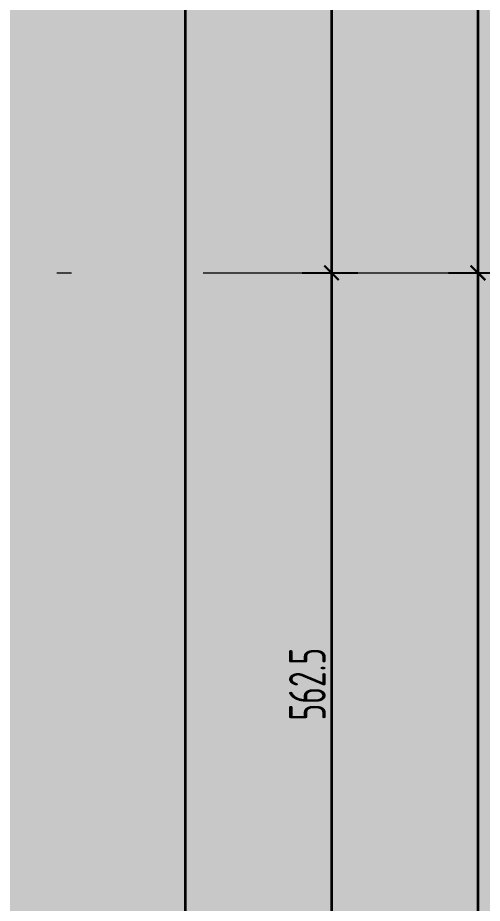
# Model space of a CAD drawing. Extents: x 6529560 to 6558080, y 5579316 to 5588131.
# Drawn here: x 6543854.72 to 6543857.89, y 5579611.47 to 5579617.52 of the extents above; entities that cross this region are included whole.
import ezdxf

# ---------------------------------------------------------------- set-up
doc = ezdxf.new("R2010")
doc.units = 0
doc.header["$MEASUREMENT"] = 0
doc.header["$PDSIZE"] = -5
doc.linetypes.add('ACAD_ISO10W100', pattern=[18, 12, -3, 0, -3])
doc.layers.get('0').update_dxf_attribs({"color": 2, "linetype": 'CONTINUOUS', "lineweight": 5})
doc.layers.get('Defpoints').update_dxf_attribs({"linetype": 'CONTINUOUS'})
for name, color, linetype, lineweight in [('arch_osie', 181, 'CONTINUOUS', 5), ('arch_powierzchnia', 6, 'CONTINUOUS', 35), ('arch_wymiary', 2, 'CONTINUOUS', 13)]:
    doc.layers.add(name, color=color, linetype=linetype, lineweight=lineweight)
doc.styles.add('ISO8', font='iso8.shx', dxfattribs={"width": 0.7})
doc.styles.add('ROMANS', font='romans.shx', dxfattribs={"width": 0.8})
doc.dimstyles.new('biura', dxfattribs={"dimtxt": 0.25, "dimasz": 0.1, "dimexe": 0.18, "dimexo": 0.0625, "dimgap": 0.04, "dimtad": 1, "dimdec": 1, "dimlfac": 100, "dimzin": 0, "dimdsep": 46, "dimtxsty": 'ISO8', "dimblk": 'ARCHTICK', "dimcen": 0.09, "dimadec": 0, "dimazin": 0, "dimtfac": 1, "dimtdec": 1, "dimtix": 1, "dimtofl": 0, "dimtmove": 0, "dimatfit": 3, "dimldrblk": 'ARCHTICK', "dimfxl": 0.2, "dimfxlon": 1, "dimtolj": 1, "dimtzin": 0, "dimarcsym": 0})
doc.dimstyles.new('D-GB-50', dxfattribs={"dimscale": 50, "dimtxt": 2.5, "dimasz": 2.5, "dimexe": 1, "dimexo": 2, "dimtad": 1, "dimdec": 0, "dimtxsty": 'ROMANS', "dimblk": 'OBLIQUE', "dimcen": 2.5, "dimdle": 1, "dimclrd": 256, "dimclre": 256, "dimclrt": 2, "dimadec": 0, "dimazin": 0, "dimtfac": 1, "dimtdec": 0, "dimtix": 1, "dimtmove": 2, "dimatfit": 3, "dimfxl": 1, "dimarcsym": 0})

# ---------------------------------------------------------------- blocks, each defined once
blk = doc.blocks.new('_ArchTick')
at = {"color": 0, "linetype": 'ByBlock', "const_width": 0.15}
blk.add_lwpolyline([(-0.5, -0.5), (0.5, 0.5)], dxfattribs=at)
blk = doc.blocks.new('*D269')
at = {"layer": 'arch_wymiary', "color": 0, "lineweight": -2, "transparency": 16777216}
for p, q in [((6543857.659691393, 5579615.777649244), (6543858.039691393, 5579615.777649244)), ((6543857.859691394, 5579615.777649244), (6543857.859691394, 5579604.527649267)), ((6543857.659691393, 5579604.527649267), (6543858.039691393, 5579604.527649267))]:
    blk.add_line(p, q, dxfattribs=at)
at = {"layer": 'Defpoints', "color": 0, "transparency": 16777216}
for p in [(6543855.859691393, 5579615.777649244), (6543855.859691515, 5579604.527649267), (6543857.859691394, 5579604.527649267)]:
    blk.add_point(p, dxfattribs=at)
at = {"layer": 'arch_wymiary', "color": 0, "lineweight": -2, "transparency": 16777216, "xscale": 0.1, "yscale": 0.1, "zscale": 0.1}
for p, rotation in [((6543857.859691394, 5579615.777649244), 90), ((6543857.859691394, 5579604.527649267), 270)]:
    blk.add_blockref('_ArchTick', p, dxfattribs=dict(at, rotation=rotation))
at = {"layer": 'arch_wymiary', "color": 0, "transparency": 16777216, "insert": (6543857.694691394, 5579610.152649255), "char_height": 0.25, "attachment_point": 5, "rotation": 90, "style": 'ISO8'}
blk.add_mtext('\\A1;1125.0', dxfattribs=at)
blk = doc.blocks.new('*D270')
at = {"layer": 'arch_wymiary', "color": 0, "lineweight": -2, "transparency": 16777216}
for p, q in [((6543856.659691393, 5579615.777649244), (6543857.039691394, 5579615.777649244)), ((6543856.859691393, 5579615.777649244), (6543856.859691393, 5579610.152649303)), ((6543856.659691393, 5579610.152649303), (6543857.039691394, 5579610.152649303))]:
    blk.add_line(p, q, dxfattribs=at)
at = {"layer": 'Defpoints', "color": 0, "transparency": 16777216}
for p in [(6543855.859691393, 5579615.777649244), (6543855.859691393, 5579610.152649303), (6543856.859691393, 5579610.152649303)]:
    blk.add_point(p, dxfattribs=at)
at = {"layer": 'arch_wymiary', "color": 0, "lineweight": -2, "transparency": 16777216, "xscale": 0.1, "yscale": 0.1, "zscale": 0.1}
for p, rotation in [((6543856.859691393, 5579615.777649244), 90), ((6543856.859691393, 5579610.152649303), 270)]:
    blk.add_blockref('_ArchTick', p, dxfattribs=dict(at, rotation=rotation))
at = {"layer": 'arch_wymiary', "color": 0, "transparency": 16777216, "insert": (6543856.694691394, 5579612.965149274), "char_height": 0.25, "attachment_point": 5, "rotation": 90, "style": 'ISO8'}
blk.add_mtext('\\A1;562.5', dxfattribs=at)
blk = doc.blocks.new('_OBLIQUE')
at = {"color": 0, "linetype": 'ByBlock', "lineweight": -2}
blk.add_line((-0.5, -0.5), (0.5, 0.5), dxfattribs=at)

msp = doc.modelspace()

# ---------------------------------------------------------------- linework, layer by layer
at = {"layer": 'arch_osie', "linetype": 'ACAD_ISO10W100', "ltscale": 0.3, "extrusion": (-4.9483178e-09, -8.026501e-10, 1)}
msp.add_lwpolyline([(6543740.484085524, 5579615.777647986), (6543858.104664413, 5579615.777649278)], dxfattribs=at)
at = {"layer": 'arch_powierzchnia'}
for points in [[(6543740.739702823, 5579621.115133819), (6543857.859691394, 5579621.115133819), (6543857.859691394, 5579599.967649211), (6543740.739702823, 5579599.967649211)], [(6543741.739702823, 5579620.11513382), (6543856.859691393, 5579620.11513382), (6543856.859691393, 5579600.967649211), (6543741.739702823, 5579600.967649211)], [(6543742.739702822, 5579619.115133819), (6543855.859691393, 5579619.115133819), (6543855.859691393, 5579601.967649211), (6543742.739702822, 5579601.967649211)]]:
    msp.add_lwpolyline(points, close=True, dxfattribs=at)

# ---------------------------------------------------------------- dimensions: what is measured, and where the dimension line sits
at = {"layer": 'arch_wymiary'}
for base, p1, p2, picture, middle in [((6543857.859691394, 5579604.527649267), (6543855.859691393, 5579615.777649244, -7.0438853e-08), (6543855.859691515, 5579604.527649267, 0.0368591286257883), '*D269', (6543857.694691394, 5579610.152649255)), ((6543856.859691393, 5579610.152649303), (6543855.859691393, 5579615.777649244), (6543855.859691393, 5579610.152649303, -7.0438853e-08), '*D270', (6543856.694691394, 5579612.965149274))]:
    dim = msp.add_linear_dim(base=base, p1=p1, p2=p2, angle=90, dimstyle='biura', override={"dimtxt": 0.25}, dxfattribs=at)
    dim.commit()
    dim.dimension.update_dxf_attribs({"geometry": picture, "text_midpoint": middle})

# ---------------------------------------------------------------- leaders
at = {"color": 1}
for points in [[(6543807.932818373, 5579535.059473499, -14.42582530227222), (6543808.77015815, 5579536.559850283, -14.42582530227222), (6543816.345050599, 5579536.559850283, -14.42582530227222)], [(6543788.858376611, 5579497.696539732, -27.82502043707615), (6543789.695716388, 5579499.196916517, -27.82502043707615), (6543797.270608837, 5579499.196916517, -27.82502043707615)]]:
    msp.add_leader(points, dimstyle='D-GB-50', override={"dimclrd": 0}, dxfattribs=at)

doc.saveas('drawing.dxf')
